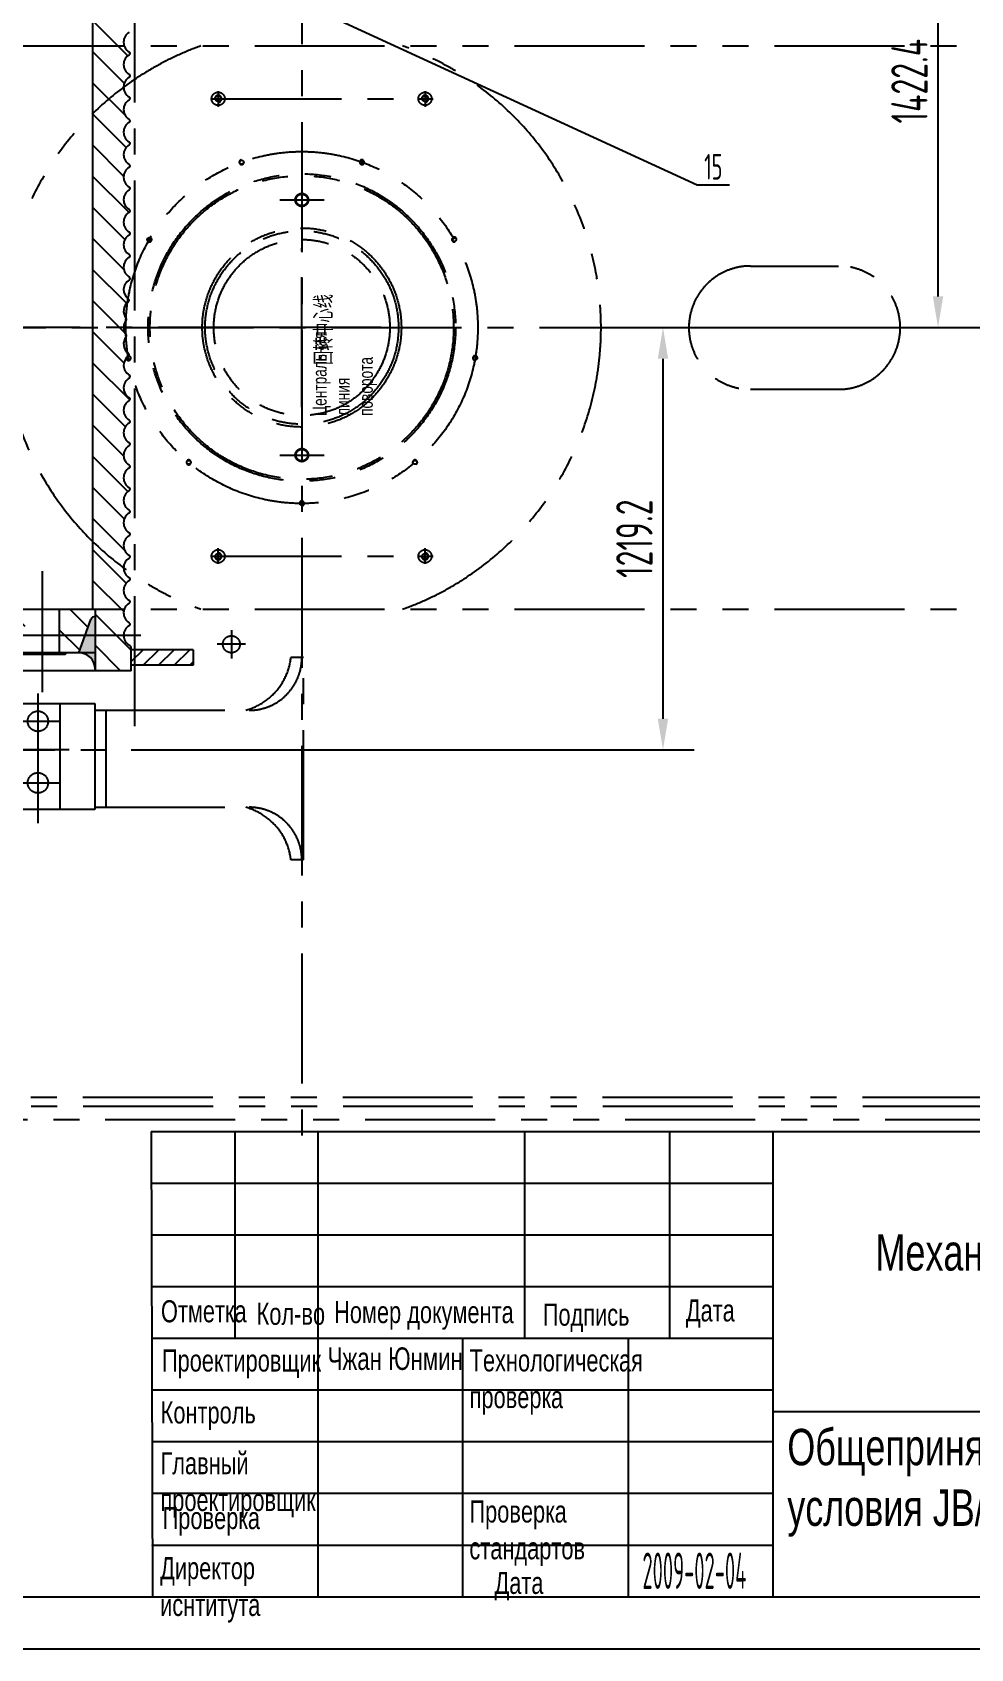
# Model space of a CAD drawing. Header units: millimetres. Extents: x 0 to 12600, y -343 to 8910.
# Drawn here: x 6729 to 9437, y 0 to 4666 of the extents above; entities that cross this region are included whole.
import ezdxf
from ezdxf.enums import TextEntityAlignment as Align

# ---------------------------------------------------------------- set-up
doc = ezdxf.new("R2010")
doc.units = ezdxf.units.MM
doc.header["$LTSCALE"] = 300
doc.linetypes.add('G', pattern=[2, 1.25, -0.25, 0.25, -0.25])
doc.linetypes.add('K', pattern=[2.5, 1.25, -0.25, 0.25, -0.25, 0.25, -0.25])
for name, color, linetype in [('01', 7, 'Continuous'), ('02', 1, 'Continuous'), ('05', 142, 'G'), ('07', 6, 'K'), ('08', 1, 'Continuous'), ('11', 3, 'Continuous'), ('THICK', 7, 'Continuous')]:
    doc.layers.add(name, color=color, linetype=linetype)
doc.styles.get("Standard").update_dxf_attribs({"font": 'isocp', "width": 0.707, "bigfont": 'intecad.shx'})
doc.dimstyles.new('INTE', dxfattribs={"dimscale": 30, "dimtxt": 3.5, "dimasz": 3, "dimexe": 3, "dimexo": 0, "dimgap": 1, "dimtad": 1, "dimdec": 1, "dimdsep": 46, "dimtxsty": 'Standard', "dimcen": 0, "dimclrd": 1, "dimclre": 1, "dimclrt": 3, "dimaunit": 1, "dimadec": 0, "dimazin": 0, "dimtfac": 1, "dimtdec": 1, "dimtmove": 0, "dimatfit": 0, "dimfxl": 1, "dimarcsym": 0})

# ---------------------------------------------------------------- blocks, each defined once
blk = doc.blocks.new('rtret')
at = {"layer": '05', "color": 142, "linetype": 'G'}
for p, q in [((8495.304174130939, 1429.181361628209), (8495.304174130939, -3356.618926674751)), ((8495.304174130939, -1193.203011305026), (8495.304174130939, -734.2345537415158)), ((3181.283621900071, -963.7094632702501), (12431.81176658608, -963.7094632702501)), ((5607.304174130939, -2182.909463270249), (8002.759060289442, -2182.909463270249))]:
    blk.add_line(p, q, dxfattribs=at)
at = {"layer": '07', "color": 6, "linetype": 'K'}
for p, q in [((4609.304174130943, -150.7001440172271), (12156.30417413094, -150.7001440172271)), ((4609.304174130943, -150.7001440172271), (12156.30417413094, -150.7001440172271)), ((8234.781828178078, -303.3094632702514), (8874.732533259245, -303.3094632702514)), ((8254.00417413094, -281.4030819409627), (8254.00417413094, -326.3966370731168)), ((8850.90417413094, -281.4030819409627), (8850.90417413094, -326.3966370731168)), ((8431.578913146921, -595.4094632702518), (8559.555416980358, -595.4094632702518)), ((9790.304174130939, -786.1215355800041), (10044.30417413094, -786.1215355800041)), ((8724.788402912694, -963.7187825232704), (8265.819945349183, -963.7187825232704)), ((9790.304174130939, -1142.121535580003), (10044.30417413094, -1142.121535580003)), ((8431.578913146921, -1332.009463270249), (8559.555416980358, -1332.009463270249)), ((8234.762591950855, -1624.115732062661), (8874.713296760543, -1624.134372551371)), ((8253.98429980633, -1646.022673291285), (8253.985610378926, -1601.029118178218)), ((8850.884299553112, -1646.040059798752), (8850.885610125708, -1601.046504685684)), ((4609.304174130943, -1776.700144017226), (12156.30417413094, -1776.700144017226)), ((4609.304174130943, -1776.700144017226), (12156.30417413094, -1776.700144017226)), ((8292.104174130938, -1837.105984965937), (8292.104174130938, -1919.112941574564)), ((8333.107652435254, -1878.10946327025), (8251.100695826626, -1878.10946327025)), ((8499.731165585468, -1916.709463270248), (8463.965712592479, -1916.709463270248)), ((8499.731165585468, -1916.709463270248), (8483.731165585468, -1916.709463270248)), ((8483.731165585468, -1916.709463270248), (8483.731165585468, -1916.709463270248)), ((8499.731165585468, -2500.709463270248), (8499.731165585468, -1916.709463270248)), ((6780.304174130938, -2049.55946327025), (7898.304174130939, -2049.55946327025)), ((7733.804174130939, -2020.120244940643), (7733.804174130939, -2394.535600211437)), ((7797.304174130939, -2049.55946327025), (7797.304174130939, -2354.709463270248)), ((7898.304174130939, -2049.55946327025), (7898.304174130939, -2354.709463270248)), ((7898.304174130939, -2068.709463270248), (8343.390648828754, -2068.709463270248)), ((7929.729110367218, -2068.709463270248), (7929.729110367218, -2348.709463270248)), ((6804.597244293458, -2100.35946327025), (7797.304174130939, -2100.35946327025)), ((6804.597244293458, -2278.159463270251), (7797.304174130939, -2278.159463270251)), ((7898.304174130939, -2354.709463270248), (6780.304174130939, -2354.709463270248)), ((7898.304174130939, -2348.709463270248), (8343.390648828754, -2348.709463270248)), ((8499.731165585468, -2500.709463270248), (8463.965712592479, -2500.709463270248)), ((3364.304174130939, -3211.70946327025), (12267.29515437997, -3211.709463270248)), ((11238.29515437998, -3186.700144017228), (4609.304174130943, -3186.700144017226)), ((3428.304174130935, -3249.70946327025), (11765.29515437998, -3249.709463270248))]:
    blk.add_line(p, q, dxfattribs=at)
for centre, radius in [((8254.00417413094, -303.309463270255), 19.03417972297979), ((8254.00417413094, -303.3094632702514), 8), ((8850.90417413094, -303.309463270255), 19.03417972297979), ((8850.90417413094, -303.3094632702514), 8), ((8495.304174130939, -963.7187825232704), 508), ((8321.554753949242, -486.3368546777119), 5.600000000000001), ((8669.053594312634, -486.3368546777137), 5.600000000000001), ((8495.304174130939, -963.7094632702501), 443.63), ((8495.304174130939, -963.7094632702501), 438.15), ((8495.304174130939, -595.4094632702518), 19), ((8495.304174130939, -595.4094632702518), 16.705), ((8495.304174130939, -963.7094632702501), 287.25), ((8495.304174130939, -963.7094632702501), 279), ((8055.355198298585, -709.7048036437418), 5.600000000000001), ((8495.304174130939, -963.7187825232704), 254), ((8935.253149963299, -709.7048036437382), 5.600000000000001), ((7995.012657928111, -1051.924355796355), 5.600000000000001), ((8995.595690333768, -1051.924355796355), 5.600000000000001), ((8168.762078109803, -1352.867179336683), 5.600000000000001), ((8495.304174130939, -1332.009463270249), 19), ((8495.304174130939, -1332.009463270249), 16.705), ((8821.846270152073, -1352.867179336681), 5.600000000000001), ((8495.304174130939, -1471.71878252327), 5.600000000000001), ((8253.984937895562, -1624.116291971291), 19.03417972297979), ((8253.984937895562, -1624.11629197129), 8), ((8850.884937642346, -1624.133678478759), 19.03417972297979), ((8850.884937642346, -1624.133678478756), 8), ((8292.104174130938, -1878.10946327025), 24.6), ((7733.804174130939, -2100.35946327025), 29.37), ((7733.804174130939, -2278.159463270251), 29.37)]:
    blk.add_circle(centre, radius, dxfattribs=at)
for centre, radius, start, end in [((8495.304174130939, -963.7187825232704), 863.5, 109.6884181515099, 250.3042415069588), ((8495.304174130939, -963.7187825232704), 863.5, 289.6957584930411, 70.3115818484901), ((8254.00417413094, -303.3094632702514), 10, 259.9999999999961, 169.9999999999961), ((8850.90417413094, -303.3094632702514), 10, 259.9999999999961, 169.9999999999961), ((8321.554753949242, -486.3368546777119), 7, 100.0000000000039, 10.00000000000389), ((8669.053594312634, -486.3368546777137), 7, 60.00000000000272, 330.0000000000027), ((8055.355198298585, -709.7048036437418), 7, 140.0000000000074, 50.0000000000074), ((8935.253149963299, -709.7048036437382), 7, 19.99999999998924, 289.9999999999893), ((9790.304174130939, -964.1215355800032), 178, 90, 270), ((10044.30417413094, -964.1215355800032), 178, 270, 90), ((7995.012657928111, -1051.924355796355), 7, 180, 90), ((8995.595690333768, -1051.924355796355), 7, 340.0000000000108, 250.0000000000108), ((8168.762078109803, -1352.867179336683), 7, 219.9999999999926, 129.9999999999926), ((8821.846270152073, -1352.867179336681), 7, 299.9999999999973, 209.9999999999973), ((8495.304174130939, -1471.71878252327), 7, 259.9999999999961, 169.9999999999961), ((8253.984937895562, -1624.11629197129), 10, 189.9983310881211, 99.99833108812115), ((8850.884937642346, -1624.133678478756), 10, 189.9983310881211, 99.99833108812115), ((8286.221784502657, -1896.08567882902), 178.9364257424329, 285.264371408739, 353.3815162900989), ((8343.390648828754, -1916.709463270248), 152, 270, 0), ((8286.221784502657, -2521.333247711476), 178.9364257424329, 6.618483709901112, 74.73562859126105), ((8343.390648828754, -2500.709463270248), 152, 0, 90)]:
    blk.add_arc(centre, radius, start, end, dxfattribs=at)
at = {"layer": '07', "color": 6, "linetype": 'K', "width": 0.707}
blk.add_text('回转中心线', height=52.5, rotation=90, dxfattribs=at).set_placement((8585.084314189533, -1071.633013545368))
blk = doc.blocks.new('*D70')
at = {"layer": '08', "color": 1, "lineweight": -2}
for p, q in [((8484.429779492573, 3813.892444887876), (8639.275245366276, 3813.892444887876)), ((8549.275245366276, 3723.892444887876), (8549.275245366276, 2684.692444887877)), ((7014.493043010647, 2594.692444887877), (8639.275245366276, 2594.692444887877))]:
    blk.add_line(p, q, dxfattribs=at)
at = {"layer": '08', "color": 1}
for points in [[(8534.275245366276, 3723.892444887876), (8564.275245366276, 3723.892444887876), (8549.275245366276, 3813.892444887876)], [(8534.275245366276, 2684.692444887877), (8564.275245366276, 2684.692444887877), (8549.275245366276, 2594.692444887877)]]:
    blk.add_solid(points, dxfattribs=at)
at = {"layer": 'Defpoints', "color": 0}
for p in [(8484.429779492573, 3813.892444887876), (7014.493043010647, 2594.692444887877), (8549.275245366276, 2594.692444887877)]:
    blk.add_point(p, dxfattribs=at)
at = {"layer": '08', "color": 3, "insert": (8466.739534372073, 3204.292444887878), "char_height": 105, "attachment_point": 5, "rotation": 90}
blk.add_mtext('1219.2', dxfattribs=at)
blk = doc.blocks.new('*D71')
at = {"layer": '08', "color": 1, "lineweight": -2}
for p, q in [((7928.319225983338, 5236.292444887855), (9433.043001549253, 5236.292444887855)), ((9343.043001549251, 3903.892444887876), (9343.043001549253, 5146.292444887855)), ((8469.3837821837, 3813.892444887876), (9433.043001549251, 3813.892444887876))]:
    blk.add_line(p, q, dxfattribs=at)
at = {"layer": '08', "color": 1}
for points in [[(9328.043001549253, 5146.292444887855), (9358.043001549253, 5146.292444887855), (9343.043001549253, 5236.292444887855)], [(9328.043001549251, 3903.892444887876), (9358.043001549251, 3903.892444887876), (9343.043001549251, 3813.892444887876)]]:
    blk.add_solid(points, dxfattribs=at)
at = {"layer": 'Defpoints', "color": 0}
for p in [(7928.319225983338, 5236.292444887855), (9343.043001549253, 5236.292444887855), (8469.3837821837, 3813.892444887876)]:
    blk.add_point(p, dxfattribs=at)
at = {"layer": '08', "color": 3, "insert": (9260.532666903582, 4525.092444887866), "char_height": 105, "attachment_point": 5, "rotation": 90}
blk.add_mtext('1422.4', dxfattribs=at)
blk = doc.blocks.new('*U193')
at = {"layer": '01'}
blk.add_lwpolyline([(25, 5), (415, 5)], dxfattribs=at)
at = {"layer": '02'}
blk.add_lwpolyline([(0, 0), (420, 0)], dxfattribs=at)

msp = doc.modelspace()

# ---------------------------------------------------------------- hatches: boundary and pattern name
at = {"layer": '01'}
h = msp.add_hatch(color=256, dxfattribs=at)
edge = h.paths.add_edge_path()
edge.add_line((6863.418584257502, 2874.792444887872), (6910.738156852181, 2874.792444887873))
edge.add_line((6910.738156852181, 2874.792444887873), (6910.73815685218, 2979.792444887873))
edge.add_ellipse((6910.738156852176, 2966.792444887873), major_axis=(-9.192388155424869, 9.19238815542465), ratio=0.9999999999999181, start_angle=-45.00000000001838, end_angle=24.99999999999267)
edge.add_line((6898.522152781961, 2971.238706751108), (6863.418584257502, 2874.792444887872))
edge = h.paths.add_edge_path()
edge.add_ellipse((6863.418584257503, 2827.472872293193), major_axis=(-33.4599906645482, 33.4599906645474), ratio=0.9999999999999263, start_angle=225.0000000000021, end_angle=314.9999999999979, ccw=False)
edge.add_line((6910.738156852181, 2827.472872293194), (6910.738156852181, 2874.792444887873))
edge.add_line((6910.738156852181, 2874.792444887873), (6863.418584257502, 2874.792444887872))
at = {"layer": '01', "linetype": 'Continuous'}
msp.add_hatch(color=7, dxfattribs=at).paths.add_polyline_path([(6827.473987856046, 2874.792444887872), (6823.238156852191, 2874.792444887872), (6823.238156852191, 2869.792444887872)])
at = {"layer": '02', "linetype": 'Continuous'}
h = msp.add_hatch(dxfattribs=at)
h.set_pattern_fill('LINE', color=1, scale=20, angle=45, style=0)
h.set_pattern_definition([(315.0000000000007, (4920.789030028894, 8209.108105418969), (44.90128060534523, 44.9012806053463), [])])
edge = h.paths.add_edge_path()
edge.add_ellipse((7003.357091657495, 3892.438069406749), major_axis=(3.535533905933275, 3.535533905933359), ratio=1, start_angle=260.6967447380922, end_angle=369.3032552619078)
edge.add_ellipse((7025.238156852168, 3922.892444887887), major_axis=(-22.98097038856266, 22.98097038856211), ratio=0.9999999999999486, start_angle=-14.983501602848321, end_angle=99.30325526188011, ccw=False)
edge.add_ellipse((7006.47882700896, 3955.421958232696), major_axis=(3.571687661980926, 3.571687661981011), ratio=0.9999999999997874, start_angle=254.6817218201253, end_angle=382.5803778872484)
edge.add_ellipse((7025.238156852171, 3987.892444887887), major_axis=(-22.98097038856451, 22.98097038856396), ratio=0.9999999999999377, start_angle=-15.07356513338351, end_angle=103.80614763011721, ccw=False)
edge.add_ellipse((7006.529869918297, 4020.392444887887), major_axis=(3.535533905932498, 3.535533905932582), ratio=1, start_angle=254.9264348666337, end_angle=375.0735651333662)
edge.add_ellipse((7025.238156852167, 4052.892444887887), major_axis=(-22.98097038856102, 22.98097038856047), ratio=1, start_angle=-15.073565133384875, end_angle=105.0735651333849, ccw=False)
edge.add_ellipse((7006.529869918296, 4085.392444887887), major_axis=(3.535533905932498, 3.535533905932582), ratio=1, start_angle=254.9264348666337, end_angle=375.0735651333662)
edge.add_ellipse((7025.238156852166, 4117.892444887887), major_axis=(-22.98097038856102, 22.98097038856047), ratio=1, start_angle=-15.073565133384875, end_angle=105.0735651333849, ccw=False)
edge.add_ellipse((7006.529869918295, 4150.392444887887), major_axis=(3.535533905932498, 3.535533905932582), ratio=1, start_angle=254.9264348666337, end_angle=375.0735651333662)
edge.add_ellipse((7025.238156852165, 4182.892444887887), major_axis=(-22.98097038856102, 22.98097038856047), ratio=1, start_angle=-15.073565133384875, end_angle=105.0735651333849, ccw=False)
edge.add_ellipse((7006.529869918294, 4215.392444887887), major_axis=(3.535533905932498, 3.535533905932582), ratio=1, start_angle=254.9264348666337, end_angle=375.0735651333662)
edge.add_ellipse((7025.238156852164, 4247.892444887887), major_axis=(-22.98097038856102, 22.98097038856047), ratio=1, start_angle=-15.073565133384875, end_angle=105.0735651333849, ccw=False)
edge.add_ellipse((7006.529869918294, 4280.392444887887), major_axis=(3.535533905932498, 3.535533905932582), ratio=1, start_angle=254.9264348666337, end_angle=375.0735651333662)
edge.add_ellipse((7025.238156852163, 4312.892444887887), major_axis=(-22.98097038856102, 22.98097038856047), ratio=1, start_angle=-15.073565133384875, end_angle=105.0735651333849, ccw=False)
edge.add_ellipse((7006.529869918293, 4345.392444887887), major_axis=(3.535533905932498, 3.535533905932582), ratio=1, start_angle=254.9264348666337, end_angle=375.0735651333662)
edge.add_ellipse((7025.238156852162, 4377.892444887887), major_axis=(-22.98097038856102, 22.98097038856047), ratio=1, start_angle=-15.073565133384875, end_angle=105.0735651333849, ccw=False)
edge.add_ellipse((7006.529869918292, 4410.392444887887), major_axis=(3.535533905932498, 3.535533905932582), ratio=1, start_angle=254.9264348666337, end_angle=375.0735651333662)
edge.add_ellipse((7025.238156852162, 4442.892444887887), major_axis=(-22.98097038856102, 22.98097038856047), ratio=1, start_angle=-15.073565133384875, end_angle=105.0735651333849, ccw=False)
edge.add_ellipse((7006.529869918291, 4475.392444887887), major_axis=(3.535533905932498, 3.535533905932582), ratio=1, start_angle=254.9264348666337, end_angle=375.0735651333662)
edge.add_ellipse((7025.238156852161, 4507.892444887887), major_axis=(-22.98097038856102, 22.98097038856047), ratio=1, start_angle=-15.073565133384875, end_angle=105.0735651333849, ccw=False)
edge.add_ellipse((7006.52986991829, 4540.392444887887), major_axis=(3.535533905932498, 3.535533905932582), ratio=1, start_angle=254.9264348666337, end_angle=375.0735651333662)
edge.add_ellipse((7025.238156852161, 4572.892444887887), major_axis=(-22.98097038856102, 22.98097038856047), ratio=1, start_angle=-15.073565133384875, end_angle=105.0735651333849, ccw=False)
edge.add_ellipse((7006.529869918289, 4605.392444887887), major_axis=(3.535533905932498, 3.535533905932582), ratio=1, start_angle=254.9264348666337, end_angle=375.0735651333662)
edge.add_ellipse((7025.23815685216, 4637.892444887887), major_axis=(-22.98097038856102, 22.98097038856047), ratio=1, start_angle=-15.073565133384875, end_angle=105.0735651333849, ccw=False)
edge.add_ellipse((7006.529869918289, 4670.392444887887), major_axis=(3.535533905932498, 3.535533905932582), ratio=1, start_angle=254.9264348666337, end_angle=375.0735651333662)
edge.add_ellipse((7025.238156852162, 4702.892444887891), major_axis=(-22.98097038856576, 22.98097038856521), ratio=0.9999999999999677, start_angle=-16.160810599373974, end_angle=105.07356513338209, ccw=False)
edge.add_ellipse((7004.738156852148, 4740.121465825851), major_axis=(7.071067811869531, 7.0710678118697), ratio=0.9999999999991003, start_angle=253.8391894007149, end_angle=315.0000000000159)
edge.add_line((7014.738156852148, 4740.121465825859), (7014.738156852155, 5065.885735940422))
edge.add_line((7014.738156852154, 5065.885735940422), (6929.591894988904, 5096.876440817676))
edge.add_ellipse((6934.038156852142, 5109.092444887887), major_axis=(-9.192388155423616, 9.192388155423398), ratio=0.9999999999998443, start_angle=44.999999999972374, end_angle=114.99999999996689, ccw=False)
edge.add_line((6921.038156852142, 5109.092444887894), (6921.038156852142, 5119.092444887887))
edge.add_line((6921.038156852142, 5119.092444887887), (6903.238156852161, 5119.092444887887))
edge.add_line((6903.238156852161, 5119.092444887887), (6903.238156852143, 2999.792444887873))
edge.add_line((6903.238156852142, 2999.792444887873), (6910.738156852168, 2999.792444887873))
edge.add_line((6910.738156852168, 2999.792444887873), (6910.73815685217, 2823.29244488788))
edge.add_line((6910.738156852171, 2823.29244488788), (7014.738156852171, 2823.292444887885))
edge.add_line((7014.738156852171, 2823.292444887885), (7014.738156852166, 2887.663423949915))
edge.add_ellipse((7004.738156852162, 2887.663423949919), major_axis=(-7.071067811871343, 7.071067811871174), ratio=0.9999999999994728, start_angle=224.9999999999942, end_angle=286.1608105993575)
edge.add_ellipse((7025.23815685218, 2924.892444887887), major_axis=(-22.98097038856347, 22.98097038856292), ratio=0.9999999999999937, start_angle=-15.073565133388172, end_angle=106.1608105993559, ccw=False)
edge.add_ellipse((7006.529869918309, 2957.392444887887), major_axis=(3.535533905932498, 3.535533905932582), ratio=1, start_angle=254.9264348666337, end_angle=375.0735651333662)
edge.add_ellipse((7025.238156852179, 2989.892444887887), major_axis=(-22.98097038856102, 22.98097038856047), ratio=1, start_angle=-15.073565133384875, end_angle=105.0735651333849, ccw=False)
edge.add_ellipse((7006.529869918309, 3022.392444887887), major_axis=(3.535533905932498, 3.535533905932582), ratio=1, start_angle=254.9264348666337, end_angle=375.0735651333662)
edge.add_ellipse((7025.238156852179, 3054.892444887887), major_axis=(-22.98097038856102, 22.98097038856047), ratio=1, start_angle=-15.073565133384875, end_angle=105.0735651333849, ccw=False)
edge.add_ellipse((7006.529869918308, 3087.392444887887), major_axis=(3.535533905932498, 3.535533905932582), ratio=1, start_angle=254.9264348666337, end_angle=375.0735651333662)
edge.add_ellipse((7025.238156852178, 3119.892444887887), major_axis=(-22.98097038856102, 22.98097038856047), ratio=1, start_angle=-15.073565133384875, end_angle=105.0735651333849, ccw=False)
edge.add_ellipse((7006.529869918307, 3152.392444887887), major_axis=(3.535533905932498, 3.535533905932582), ratio=1, start_angle=254.9264348666337, end_angle=375.0735651333662)
edge.add_ellipse((7025.238156852177, 3184.892444887887), major_axis=(-22.98097038856102, 22.98097038856047), ratio=1, start_angle=-15.073565133384875, end_angle=105.0735651333849, ccw=False)
edge.add_ellipse((7006.529869918307, 3217.392444887887), major_axis=(3.535533905932498, 3.535533905932582), ratio=1, start_angle=254.9264348666337, end_angle=375.0735651333662)
edge.add_ellipse((7025.238156852176, 3249.892444887887), major_axis=(-22.98097038856102, 22.98097038856047), ratio=1, start_angle=-15.073565133384875, end_angle=105.0735651333849, ccw=False)
edge.add_ellipse((7006.529869918306, 3282.392444887887), major_axis=(3.535533905932498, 3.535533905932582), ratio=1, start_angle=254.9264348666337, end_angle=375.0735651333662)
edge.add_ellipse((7025.238156852175, 3314.892444887887), major_axis=(-22.98097038856102, 22.98097038856047), ratio=1, start_angle=-15.073565133384875, end_angle=105.0735651333849, ccw=False)
edge.add_ellipse((7006.529869918305, 3347.392444887887), major_axis=(3.535533905932498, 3.535533905932582), ratio=1, start_angle=254.9264348666337, end_angle=375.0735651333662)
edge.add_ellipse((7025.238156852174, 3379.892444887887), major_axis=(-22.98097038856102, 22.98097038856047), ratio=1, start_angle=-15.073565133384875, end_angle=105.0735651333849, ccw=False)
edge.add_ellipse((7006.529869918304, 3412.392444887887), major_axis=(3.535533905932498, 3.535533905932582), ratio=1, start_angle=254.9264348666337, end_angle=375.0735651333662)
edge.add_ellipse((7025.238156852174, 3444.892444887887), major_axis=(-22.98097038856102, 22.98097038856047), ratio=1, start_angle=-15.073565133384875, end_angle=105.0735651333849, ccw=False)
edge.add_ellipse((7006.529869918303, 3477.392444887887), major_axis=(3.535533905932498, 3.535533905932582), ratio=1, start_angle=254.9264348666337, end_angle=375.0735651333662)
edge.add_ellipse((7025.238156852173, 3509.892444887887), major_axis=(-22.98097038856102, 22.98097038856047), ratio=1, start_angle=-15.073565133384875, end_angle=105.0735651333849, ccw=False)
edge.add_ellipse((7006.529869918302, 3542.392444887887), major_axis=(3.535533905932498, 3.535533905932582), ratio=1, start_angle=254.9264348666337, end_angle=375.0735651333662)
edge.add_ellipse((7025.238156852172, 3574.892444887887), major_axis=(-22.98097038856102, 22.98097038856047), ratio=1, start_angle=-15.073565133384875, end_angle=105.0735651333849, ccw=False)
edge.add_ellipse((7006.529869918301, 3607.392444887887), major_axis=(3.535533905932498, 3.535533905932582), ratio=1, start_angle=254.9264348666337, end_angle=375.0735651333662)
edge.add_ellipse((7025.238156852175, 3639.892444887891), major_axis=(22.98097038856709, 22.98097038856764), ratio=0.9999999999999556, start_angle=76.19385236989348, end_angle=195.0735651333865, ccw=False)
edge.add_ellipse((7006.478827008971, 3672.362931543082), major_axis=(-3.57168766198096, 3.571687661980876), ratio=0.9999999999999225, start_angle=157.4196221126242, end_angle=285.3182781795439)
edge.add_ellipse((7025.238156852174, 3704.892444887891), major_axis=(22.98097038856443, 22.98097038856498), ratio=0.9999999999999865, start_angle=80.69674473813001, end_angle=194.9835016029027, ccw=False)
edge.add_ellipse((7003.357091657497, 3735.346820369025), major_axis=(3.535533905931068, 3.535533905931152), ratio=0.9999999999999998, start_angle=260.6967447381165, end_angle=369.3032552618835)
edge.add_ellipse((7025.238156852173, 3765.801195850171), major_axis=(22.98097038856451, 22.98097038856506), ratio=0.9999999999999895, start_angle=95.11739774893027, end_angle=189.3032552618791, ccw=False)
edge.add_ellipse((6996.462160926784, 3789.846820369032), major_axis=(-3.53553390593154, 3.535533905931455), ratio=0.9999999999995259, start_angle=185.1173977489048, end_angle=264.882602251068)
edge.add_ellipse((7025.238156852173, 3813.892444887887), major_axis=(22.98097038856238, 22.98097038856292), ratio=0.999999999999932, start_angle=134.999999999998, end_angle=174.8826022510644, ccw=False)
edge.add_ellipse((7025.238156852173, 3813.892444887887), major_axis=(-22.98097038856292, 22.98097038856238), ratio=0.999999999999932, start_angle=5.117397748935616, end_angle=45.000000000001876, ccw=False)
edge.add_ellipse((6996.46216092678, 3837.938069406744), major_axis=(-3.535533905934106, 3.535533905934023), ratio=0.9999999999999994, start_angle=185.1173977489292, end_angle=264.8826022510708)
edge.add_ellipse((7025.238156852172, 3861.983693925607), major_axis=(-22.98097038856498, 22.98097038856442), ratio=0.9999999999999959, start_angle=-9.303255261879087, end_angle=84.88260225106973, ccw=False)
h = msp.add_hatch(dxfattribs=at)
h.set_pattern_fill('LINE', color=1, scale=20, angle=45, style=0)
h.set_pattern_definition([(315.0000000000007, (4568.404461971671, 11825.3435561227), (44.90128060534523, 44.9012806053463), [])])
h.paths.add_polyline_path([(6481.488156852182, 2999.792444887864), (6481.488156852184, 2874.792444887864), (6708.238156852184, 2874.79244488787), (6708.238156852182, 2999.79244488787)])
edge = h.paths.add_edge_path()
edge.add_line((6808.238156852184, 2874.792444887872), (6863.418584257502, 2874.792444887872))
edge.add_line((6863.418584257502, 2874.792444887872), (6898.522152781961, 2971.238706751108))
edge.add_ellipse((6910.738156852176, 2966.792444887873), major_axis=(-9.192388155424867, 9.192388155424645), ratio=0.9999999999999183, start_angle=-45.00000000001842, end_angle=24.999999999992724, ccw=False)
edge.add_line((6910.73815685218, 2979.792444887873), (6910.73815685218, 2999.792444887873))
edge.add_line((6910.738156852179, 2999.792444887873), (6908.238156852182, 2999.792444887873))
edge.add_line((6908.238156852182, 2999.792444887873), (6808.238156852182, 2999.792444887871))
edge.add_line((6808.238156852182, 2999.792444887872), (6808.238156852184, 2874.792444887872))
at = {"layer": '02'}
h = msp.add_hatch(dxfattribs=at)
h.set_pattern_fill('LINE', color=256, scale=10, angle=135, style=0)
h.set_pattern_definition([(45.00000000000069, (4920.789030028894, 8209.108105418969), (-22.45064030267315, 22.45064030267261), [])])
h.paths.add_polyline_path([(7193.238156852173, 2838.792444887883), (7193.238156852166, 2883.792444887894), (7014.738156852181, 2883.792444887892), (7014.738156852181, 2838.792444887896)])

# ---------------------------------------------------------------- linework, layer by layer
at = {"layer": '01', "color": 7, "linetype": 'Continuous'}
for p, q in [((6903.238156852154, 5119.092444887887), (6903.238156852182, 2999.792444887873)), ((6910.738156852179, 2999.792444887873), (6481.488156852182, 2999.792444887864)), ((6808.238156852184, 2874.792444887871), (6808.238156852182, 2999.792444887872)), ((6910.738156852179, 2999.792444887873), (6910.738156852181, 2823.292444887884)), ((6910.738156852181, 2874.792444887873), (6481.488156852184, 2874.792444887864)), ((6823.238156852191, 2869.792444887871), (6693.238156852184, 2869.792444887885)), ((6823.238156852191, 2869.792444887871), (6827.473987856046, 2874.792444887871)), ((6823.238156852191, 2869.792444887871), (6823.238156852191, 2874.792444887871)), ((7014.738156852185, 2823.292444887892), (7014.738156852181, 2887.663423949915)), ((7193.23815685217, 2883.792444887891), (7014.738156852173, 2883.792444887888)), ((7014.738156852185, 2823.292444887885), (6613.602295476947, 2823.292444887873)), ((7014.738156852137, 2823.29244488788), (7014.738156852137, 2838.792444887869))]:
    msp.add_line(p, q, dxfattribs=at)
at = {"layer": '01'}
for p, q in [((6863.418584257502, 2874.792444887872), (6898.522152781961, 2971.238706751108)), ((7193.23815685217, 2838.792444887884), (7014.73815685217, 2838.792444887896))]:
    msp.add_line(p, q, dxfattribs=at)
at = {"layer": '01', "color": 7, "linetype": 'Continuous'}
for centre, radius, start, end in [((7025.238156852163, 4637.892444887887), 32.5, 119.9264348667573, 240.0735651332441), ((7025.238156852164, 4572.892444887887), 32.5, 119.9264348667573, 240.0735651332441), ((7006.529869918293, 4605.392444887887), 5, 299.9264348667573, 60.07356513324405), ((7025.238156852165, 4507.892444887887), 32.5, 119.9264348667573, 240.0735651332441), ((7006.529869918294, 4540.392444887887), 5, 299.9264348667573, 60.07356513324405), ((7006.529869918295, 4475.392444887887), 5, 299.9264348667573, 60.07356513324405), ((7025.238156852166, 4442.892444887887), 32.5, 119.9264348667573, 240.0735651332441), ((7025.238156852166, 4377.892444887887), 32.5, 119.9264348667573, 240.0735651332441), ((7006.529869918296, 4410.392444887887), 5, 299.9264348667573, 60.07356513324405), ((7025.238156852167, 4312.892444887887), 32.5, 119.9264348667573, 240.0735651332441), ((7006.529869918297, 4345.392444887887), 5, 299.9264348667573, 60.07356513324405), ((7025.238156852168, 4247.892444887887), 32.5, 119.9264348667573, 240.0735651332441), ((7006.529869918298, 4280.392444887887), 5, 299.9264348667573, 60.07356513324405), ((7025.238156852169, 4182.892444887887), 32.5, 119.9264348667573, 240.0735651332441), ((7006.529869918298, 4215.392444887887), 5, 299.9264348667573, 60.07356513324405), ((7006.529869918299, 4150.392444887887), 5, 299.9264348667573, 60.07356513324405), ((7025.23815685217, 4117.892444887887), 32.5, 119.9264348667573, 240.0735651332441), ((7025.238156852171, 4052.892444887887), 32.5, 119.9264348667573, 240.0735651332441), ((7006.529869918299, 4085.392444887887), 5, 299.9264348667573, 60.07356513324405), ((7025.238156852171, 3987.892444887887), 32.5, 119.9264348667573, 241.1608105993261), ((7006.5298699183, 4020.392444887887), 5, 299.9264348667573, 60.07356513324405), ((7025.238156852171, 3922.892444887887), 32.5, 119.9264348667573, 234.3032552620248), ((7006.47882700896, 3955.421958232696), 5.051129132133143, 300.2612114433248, 52.3865803421496), ((7025.238156852172, 3861.983693925607), 32.5, 125.6967447379765, 219.8826022510596), ((7003.357091657495, 3892.438069406749), 5, 305.6967447379766, 54.30325526202483), ((7025.238156852173, 3813.892444887883), 32.5, 140.1173977489418, 180.0000000000007), ((6996.462160926783, 3837.938069406744), 5, 320.1173977489418, 39.88260225105957), ((7025.238156852173, 3813.892444887891), 32.5, 180.0000000000007, 219.8826022510596), ((7025.238156852173, 3765.801195850171), 32.5, 140.1173977489418, 234.3032552620248), ((6996.462160926784, 3789.846820369032), 5, 320.1173977489418, 39.88260225105957), ((7003.357091657497, 3735.346820369029), 5, 305.6967447379766, 54.30325526202483), ((7025.238156852174, 3704.892444887887), 32.5, 125.6967447379765, 240.0735651332441), ((7025.238156852175, 3639.892444887887), 32.5, 118.8391894006753, 240.0735651332441), ((7006.478827008964, 3672.362931543078), 5.051129132133143, 307.6134196578518, 59.7387885566766), ((7025.238156852176, 3574.892444887887), 32.5, 119.9264348667573, 240.0735651332441), ((7006.529869918305, 3607.392444887887), 5, 299.9264348667573, 60.07356513324405), ((7006.529869918306, 3542.392444887887), 5, 299.9264348667573, 60.07356513324405), ((7025.238156852177, 3509.892444887887), 32.5, 119.9264348667573, 240.0735651332441), ((7025.238156852178, 3444.892444887887), 32.5, 119.9264348667573, 240.0735651332441), ((7006.529869918307, 3477.392444887887), 5, 299.9264348667573, 60.07356513324405), ((7025.238156852178, 3379.892444887887), 32.5, 119.9264348667573, 240.0735651332441), ((7006.529869918308, 3412.392444887887), 5, 299.9264348667573, 60.07356513324405), ((7025.238156852179, 3314.892444887887), 32.5, 119.9264348667573, 240.0735651332441), ((7006.529869918309, 3347.392444887887), 5, 299.9264348667573, 60.07356513324405), ((7025.23815685218, 3249.892444887887), 32.5, 119.9264348667573, 240.0735651332441), ((7006.529869918309, 3282.392444887887), 5, 299.9264348667573, 60.07356513324405), ((7006.52986991831, 3217.392444887887), 5, 299.9264348667573, 60.07356513324405), ((7025.238156852181, 3184.892444887887), 32.5, 119.9264348667573, 240.0735651332441), ((7025.238156852181, 3119.892444887887), 32.5, 119.9264348667573, 240.0735651332441), ((7006.52986991831, 3152.392444887887), 5, 299.9264348667573, 60.07356513324405), ((7025.238156852182, 3054.892444887887), 32.5, 119.9264348667573, 240.0735651332441), ((7006.529869918311, 3087.392444887887), 5, 299.9264348667573, 60.07356513324405), ((7025.238156852182, 2989.892444887887), 32.5, 119.9264348667573, 240.0735651332441), ((7006.529869918312, 3022.392444887887), 5, 299.9264348667573, 60.07356513324405), ((7025.238156852183, 2924.892444887887), 32.5, 119.9264348667573, 241.1608105993261), ((7006.529869918313, 2957.392444887887), 5, 299.9264348667573, 60.07356513324405), ((7004.738156852177, 2887.663423949915), 10, 6.870341860615832e-13, 61.16081059932605)]:
    msp.add_arc(centre, radius, start, end, dxfattribs=at)
at = {"layer": '01'}
for centre, radius, start, end in [((6910.73815685218, 2966.792444887873), 13, 90.00000000000067, 160.0000000000025), ((6863.418584257503, 2827.472872293193), 47.31957259467936, 6.870341860615832e-13, 90.00000000000067)]:
    msp.add_arc(centre, radius, start, end, dxfattribs=at)
at = {"layer": '02'}
for p, q in [((7107.238156852141, 4935.322270247514), (8648.084616660992, 4225.860631005926)), ((8648.084616660992, 4225.860631005926), (8741.084616660992, 4225.860631005926))]:
    msp.add_line(p, q, dxfattribs=at)
at = {"layer": '05', "color": 4, "linetype": 'G'}
for p, q in [((7025.238156852191, 2663.190994476598), (7025.238156852165, 4806.68341692085)), ((7042.886296541781, 2924.892444887887), (5501.466929202141, 2924.892444887865))]:
    msp.add_line(p, q, dxfattribs=at)
at = {"layer": '05'}
for p, q in [((7467.709803266799, 3813.892444887875), (5469.915190237333, 3813.892444887879)), ((6758.238156852181, 3110.789678352479), (6758.238156852185, 2761.145620687379)), ((7193.23815685217, 2883.792444887891), (7193.23815685217, 2838.792444887888)), ((6836.039534819522, 2594.892444887875), (5918.985781993549, 2594.892444887879))]:
    msp.add_line(p, q, dxfattribs=at)
at = {"layer": 'THICK'}
for p, q in [((7072.157689339425, 1493.441749920768), (7076.233000316937, 150)), ((7072.157689339425, 1493.441749920768), (12450, 1493.441749920768)), ((7314.989822915276, 1492.793800753934), (7314.989822915276, 1493.441749920768)), ((7315.067089191744, 896.3565277337582), (7315.067089191744, 1493.441749920768)), ((7553.901178066569, 150), (7553.901178066569, 1493.441749920768)), ((8150.986400253569, 896.3565277337582), (8150.986400253569, 1493.441749920768)), ((8568.94605578447, 896.3565277337582), (8568.94605578447, 1493.441749920768)), ((8867.488666877973, 150), (8867.488666877973, 1493.441749920768)), ((7076.233000316937, 1045.627833280506), (8867.488666877973, 1045.627833280506)), ((7076.233000316937, 896.3565277337582), (8867.488666877973, 896.3565277337582)), ((7971.860833597454, 150), (7971.860833597454, 896.3565277337582)), ((8449.52901134705, 150), (8449.52901134705, 896.3565277337582)), ((8867.488666877973, 684.7888431637987), (10509.47302789224, 684.7888431637987)), ((7076.233000316937, 150), (12450, 150))]:
    msp.add_line(p, q, dxfattribs=at)
at = {"layer": 'THICK', "color": 3}
for p, q in [((7076.233000316937, 1344.170444374011), (8867.488666877973, 1344.170444374011)), ((7076.233000316937, 1194.899138827258), (8867.488666877973, 1194.899138827258)), ((7076.233000316937, 747.0852221870059), (8867.488666877973, 747.0852221870059)), ((7076.233000316937, 597.8139166402527), (8867.488666877973, 597.8139166402527)), ((7076.233000316937, 448.5426110935045), (8867.488666877973, 448.5426110935045)), ((7076.233000316937, 299.2713055467484), (8867.488666877973, 299.2713055467484))]:
    msp.add_line(p, q, dxfattribs=at)
for p in [(7076.233000316937, 299.2713055467484), (7076.233000316937, 150)]:
    msp.add_point(p, dxfattribs=at)

# ---------------------------------------------------------------- block references
msp.add_blockref('rtret', (-988.2660172787946, 4777.601908158126))
at = {"layer": '05', "xscale": 30, "yscale": 30, "zscale": 30}
msp.add_blockref('*U193', (0, 0), dxfattribs=at)

# ---------------------------------------------------------------- texts
at = {"layer": '01', "char_height": 63.65684126083622, "attachment_point": 1}
for s, insert in [('{\\fArial|b0|i0|c204|p34;Отметка}', (7100.612084660224, 1005.853953799927)), ('{\\fArial|b0|i0|c204|p34;Кол-во}', (7376.671833345087, 998.5312595626997)), ('{\\fArial|b0|i0|c204|p34;Номер документа}', (7600.283951756805, 1003.429484512251)), ('{\\fArial|b0|i0|c204|p34;Подпись}', (8202.408006851914, 996.0903683855317)), ('{\\fArial|b0|i0|c204|p34;Дата}', (8615.276093605331, 1008.2948449771)), ('{\\fArial|b0|i0|c204|p34;Проектировщик}', (7103.413362373251, 863.6630202218012)), ('{\\fArial|b0|i0|c204|p34;Технологическая\\Pпроверка}', (7991.417449801995, 864.1416735379794)), ('{\\fArial|b0|i0|c204|p34;Контроль}', (7099.757165552984, 713.7216538843936)), ('{\\fArial|b0|i0|c204|p34;Главный\\Pпроектировщик}', (7099.193436521596, 567.2044665252115)), ('{\\fArial|b0|i0|c204|p34;Проверка\\Pстандартов}', (7990.807860942291, 427.8006587945285)), ('{\\fArial|b0|i0|c204|p34;Проверка}', (7105.414602589164, 408.8877144661471)), ('{\\fArial|b0|i0|c204|p34;Директор\\Pиснтитута}', (7098.214241102029, 264.2561715361489)), ('{\\fArial|b0|i0|c204|p34;Дата}', (8063.132563687812, 221.7082886283763))]:
    msp.add_mtext(s, dxfattribs=dict(at, insert=insert))
at = {"layer": '05', "insert": (7538.524494136815, 3558.587313209306), "char_height": 40, "width": 3.456884856183024, "attachment_point": 1, "rotation": 90}
msp.add_mtext('{\\fArial|b0|i0|c204|p34;\\C6;Центральная линия поворота}', dxfattribs=at)
at = {"layer": '05', "attachment_point": 1}
for s, insert, char_height in [('{\\fArial|b0|i0|c204|p34;\\C3;Механизм подъема}', (9162.706294170479, 1196.535268763921), 105), ('{\\fArial|b0|i0|c204|p34;\\C3;Чжан Юнмин}', (7581.408359733548, 869.7104386396823), 65), ('{\\fArial|b0|i0|c204|p34;\\C0;Общепринятые технические\\Pусловия \\fArial|b0|i0|c0|p34;JB/T 5000}', (8908.196359622612, 634.544851029732), 105)]:
    msp.add_mtext(s, dxfattribs=dict(at, insert=insert, char_height=char_height))
at = {"layer": '11'}
for s, height, width, p, p2 in [('15', 74.24621202458749, 0.6477791514336699, (8668.3385807103, 4240.860631005926), (8720.830652611683, 4240.860631005926)), ('2009-02-04', 105, 0.4108931022799526, (8490, 172.5), (8790, 172.5))]:
    msp.add_text(s, height=height, dxfattribs=dict(at, width=width)).set_placement(p, p2, align=Align.FIT)

# ---------------------------------------------------------------- dimensions: what is measured, and where the dimension line sits
at = {"layer": '08'}
for base, p1, p2, picture, middle in [((9343.043001549253, 5236.292444887855), (8469.3837821837, 3813.892444887876), (7928.319225983338, 5236.292444887855), '*D71', (9260.532666903582, 4525.092444887866)), ((8549.275245366276, 2594.692444887877), (8484.429779492573, 3813.892444887876), (7014.493043010647, 2594.692444887877), '*D70', (8466.739534372073, 3204.292444887878))]:
    dim = msp.add_linear_dim(base=base, p1=p1, p2=p2, angle=90, dimstyle='INTE', dxfattribs=at)
    dim.commit()
    dim.dimension.update_dxf_attribs({"geometry": picture, "text_midpoint": middle})

doc.saveas('drawing.dxf')
